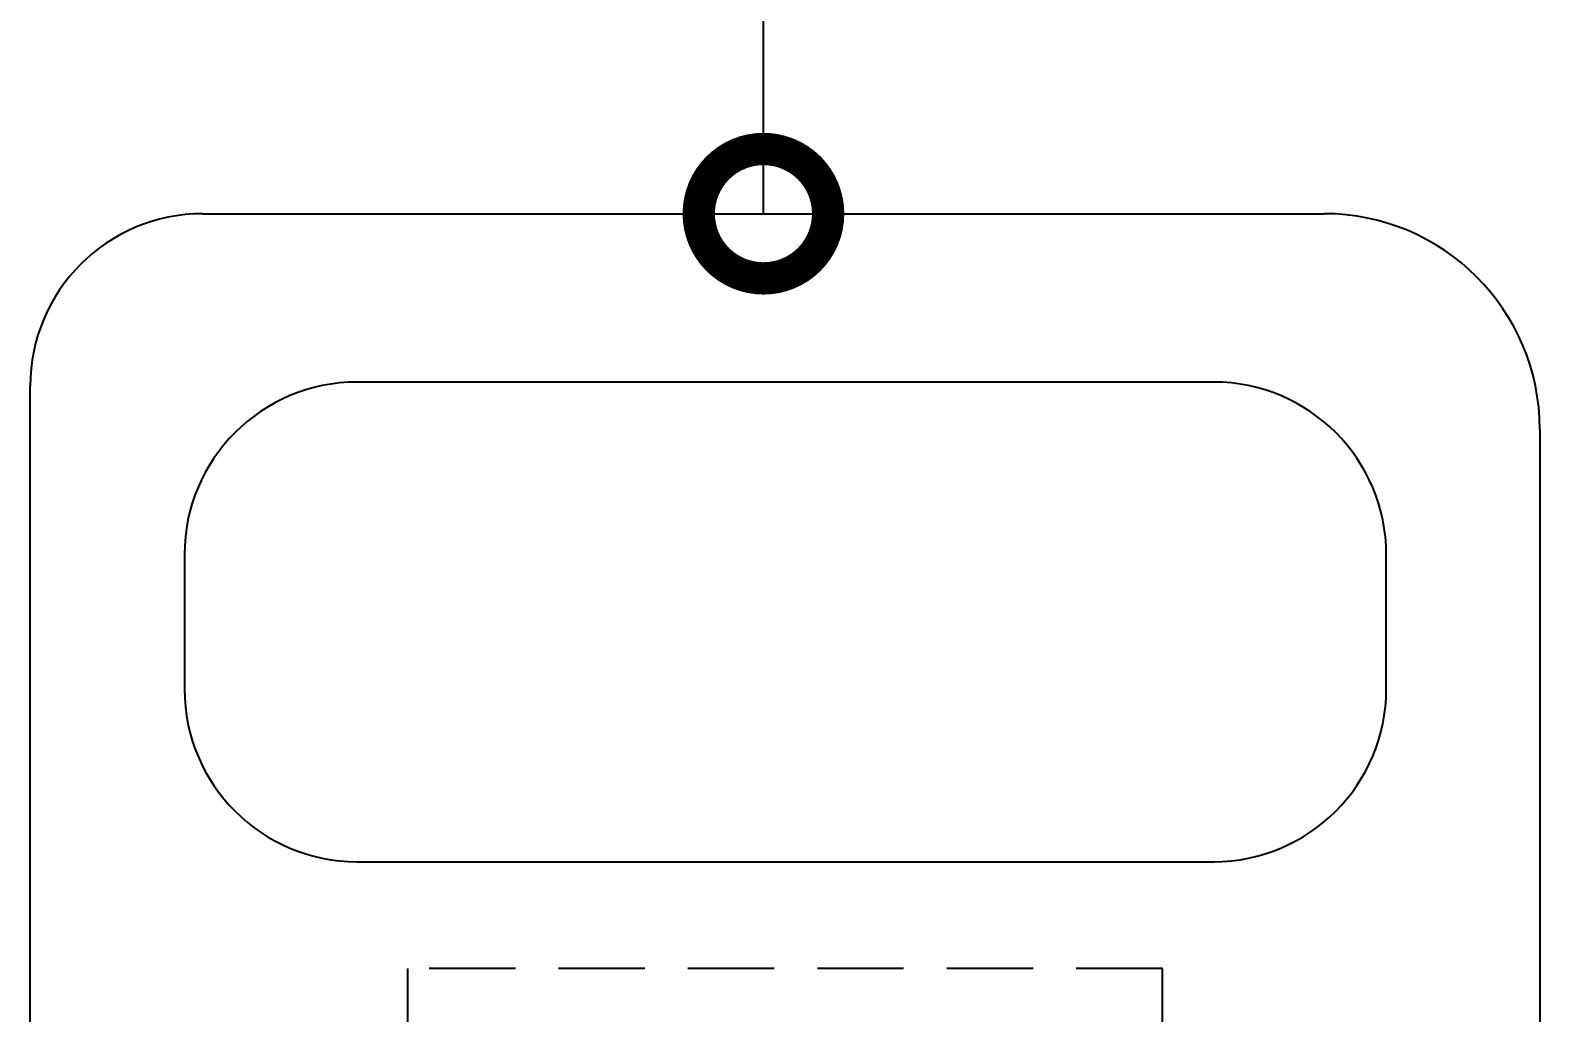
# Model space of a CAD drawing. Extents: x 11477420 to 23072185, y -28506554 to -14238804.
# Drawn here: x 11523619 to 11524319, y -14254210 to -14253754 of the extents above; entities that cross this region are included whole.
import ezdxf

# ---------------------------------------------------------------- set-up
doc = ezdxf.new("R2010")
doc.units = 0
doc.header["$LTSCALE"] = 50
doc.header["$MEASUREMENT"] = 0
doc.linetypes.add('DH-HID2', pattern=[1.2, 0.8, -0.4])
doc.layers.get('0').update_dxf_attribs({"linetype": 'CONTINUOUS'})
doc.layers.get('DEFPOINTS').update_dxf_attribs({"linetype": 'CONTINUOUS'})
for name, color, linetype in [('07-DIM WAL', 5, 'CONTINUOUS'), ('FU-FURM', 251, 'DH-HID2'), ('가구', 6, 'CONTINUOUS')]:
    doc.layers.add(name, color=color, linetype=linetype)
doc.styles.add('DAWIN', font='NanumSquareR.ttf')
doc.dimstyles.new('40', dxfattribs={"dimscale": 40, "dimtxt": 2.2, "dimasz": 3, "dimexe": 1.25, "dimexo": 0.625, "dimtad": 1, "dimdec": 0, "dimzin": 0, "dimdsep": 46, "dimlunit": 6, "dimtxsty": 'DAWIN', "dimblk1": 'DOTSMALL', "dimblk2": 'DOTSMALL', "dimsah": 1, "dimcen": 0.001, "dimclrd": 1, "dimclre": 1, "dimclrt": 3, "dimadec": 0, "dimazin": 0, "dimtfac": 1, "dimtdec": 0, "dimtix": 1, "dimtmove": 2, "dimatfit": 3, "dimldrblk": 'DOTSMALL', "dimfxl": 0, "dimtolj": 1, "dimtzin": 0, "dimarcsym": 0})

# ---------------------------------------------------------------- blocks, each defined once
blk = doc.blocks.new('wjsehddmlwk')
at = {"layer": 'FU-FURM'}
blk.add_lwpolyline([(11523793.57, -14254339.45), (11524143.57, -14254339.45), (11524143.57, -14254189.45), (11523793.57, -14254189.45)], close=True, dxfattribs=at)
at = {"layer": '가구'}
for p, q in [((11523698.57, -14253839.45), (11524218.57, -14253839.45)), ((11524167.38, -14253917.53), (11523770.11, -14253917.53)), ((11523618.57, -14255459.45), (11523618.57, -14253919.45)), ((11524318.57, -14253939.45), (11524318.57, -14255439.45)), ((11523690.11, -14253997.53), (11523690.11, -14254059.9)), ((11524247.38, -14254059.9), (11524247.38, -14253997.53)), ((11523770.11, -14254139.9), (11524167.38, -14254139.9))]:
    blk.add_line(p, q, dxfattribs=at)
for centre, radius, start, end in [((11523698.57, -14253919.45), 80, 90, 180), ((11524218.57, -14253939.45), 100, 0, 90), ((11523770.11, -14253997.53), 80, 90, 180), ((11524167.38, -14253997.53), 80, 0, 90), ((11523770.11, -14254059.9), 80, 180, 270), ((11524167.38, -14254059.9), 80, 270, 0)]:
    blk.add_arc(centre, radius, start, end, dxfattribs=at)
blk = doc.blocks.new('_DOTSMALL')
at = {"color": 0, "linetype": 'ByBlock', "const_width": 0.5}
blk.add_lwpolyline([(-0.0625, 0, 1), (0.0625, 0, 1)], format="xyb", close=True, dxfattribs=at)
blk = doc.blocks.new('*D368')
at = {"layer": '07-DIM WAL', "color": 1, "lineweight": -2, "ltscale": 30}
for p, q in [((11523958.57, -14253839.45), (11523958.57, -14252739.45)), ((11523983.57, -14252739.45), (11524008.57, -14252739.45)), ((11523983.57, -14253839.45), (11524008.57, -14253839.45))]:
    blk.add_line(p, q, dxfattribs=at)
at = {"layer": 'DEFPOINTS', "color": 0, "ltscale": 30}
for p in [(11523958.57, -14252739.45), (11523958.57, -14252739.45), (11523958.57, -14253839.45)]:
    blk.add_point(p, dxfattribs=at)
at = {"layer": '07-DIM WAL', "color": 1, "lineweight": -2, "ltscale": 30, "xscale": 120, "yscale": 120, "zscale": 120}
for p, rotation in [((11523958.57, -14252739.45), 90), ((11523958.57, -14253839.45), 270)]:
    blk.add_blockref('_DOTSMALL', p, dxfattribs=dict(at, rotation=rotation))
at = {"layer": '07-DIM WAL', "color": 3, "ltscale": 30, "insert": (11523877.79, -14253289.45), "char_height": 88, "attachment_point": 5, "rotation": 90, "style": 'DAWIN'}
blk.add_mtext('\\A1;1,100', dxfattribs=at)

msp = doc.modelspace()

# ---------------------------------------------------------------- block references
at = {"layer": '가구'}
msp.add_blockref('wjsehddmlwk', (0, 0), dxfattribs=at)

# ---------------------------------------------------------------- dimensions: what is measured, and where the dimension line sits
at = {"layer": '07-DIM WAL', "ltscale": 30}
dim = msp.add_linear_dim(base=(11523958.57, -14252739.45), p1=(11523958.57, -14253839.45), p2=(11523958.57, -14252739.45), angle=90, dimstyle='40', dxfattribs=at)
dim.commit()
dim.dimension.update_dxf_attribs({"geometry": '*D368', "text_midpoint": (11523877.79, -14253289.45)})

doc.saveas('drawing.dxf')
